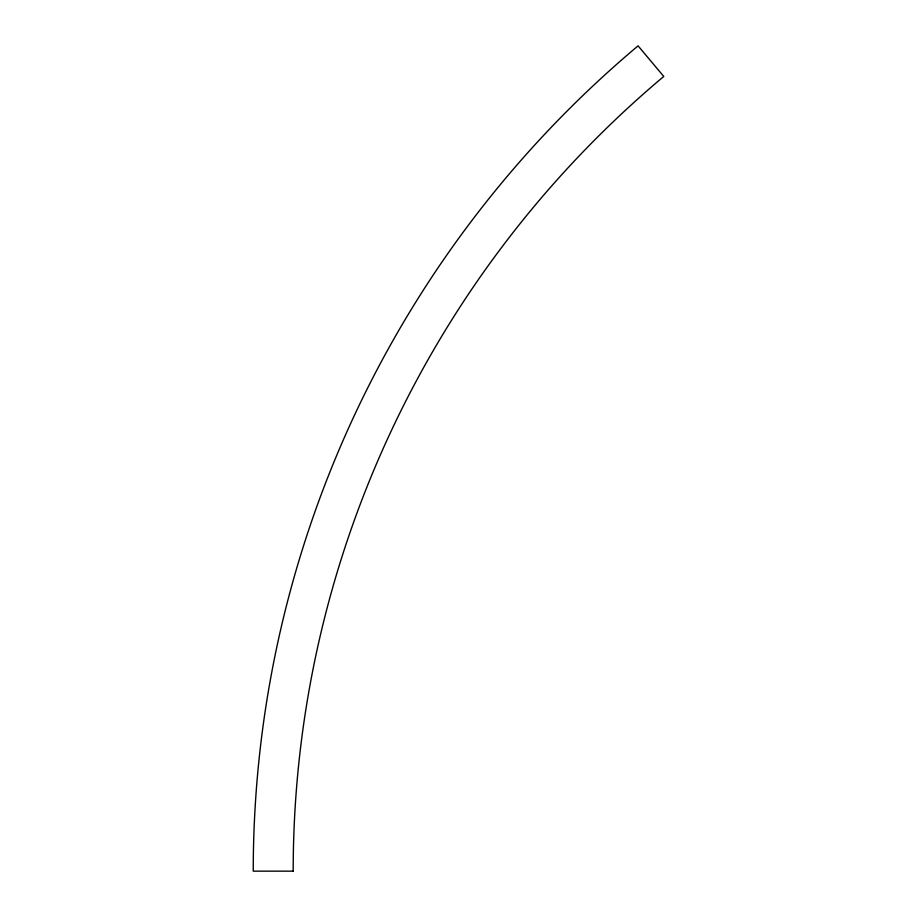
<?xml version="1.0" encoding="UTF-8"?>
<svg xmlns="http://www.w3.org/2000/svg" width="917" height="917" viewBox="0 0 917 917"><rect width="100%" height="100%" fill="white"/><g stroke="black" fill="none" stroke-linecap="round" stroke-linejoin="round"><path stroke-width="1.38" d="M293.188 871.15L253.241 871.15A1077.349 1077.349 0 0 1 638.083 45.85L663.759 76.455A1037.402 1037.402 0 0 0 293.188 871.15"/></g></svg>
